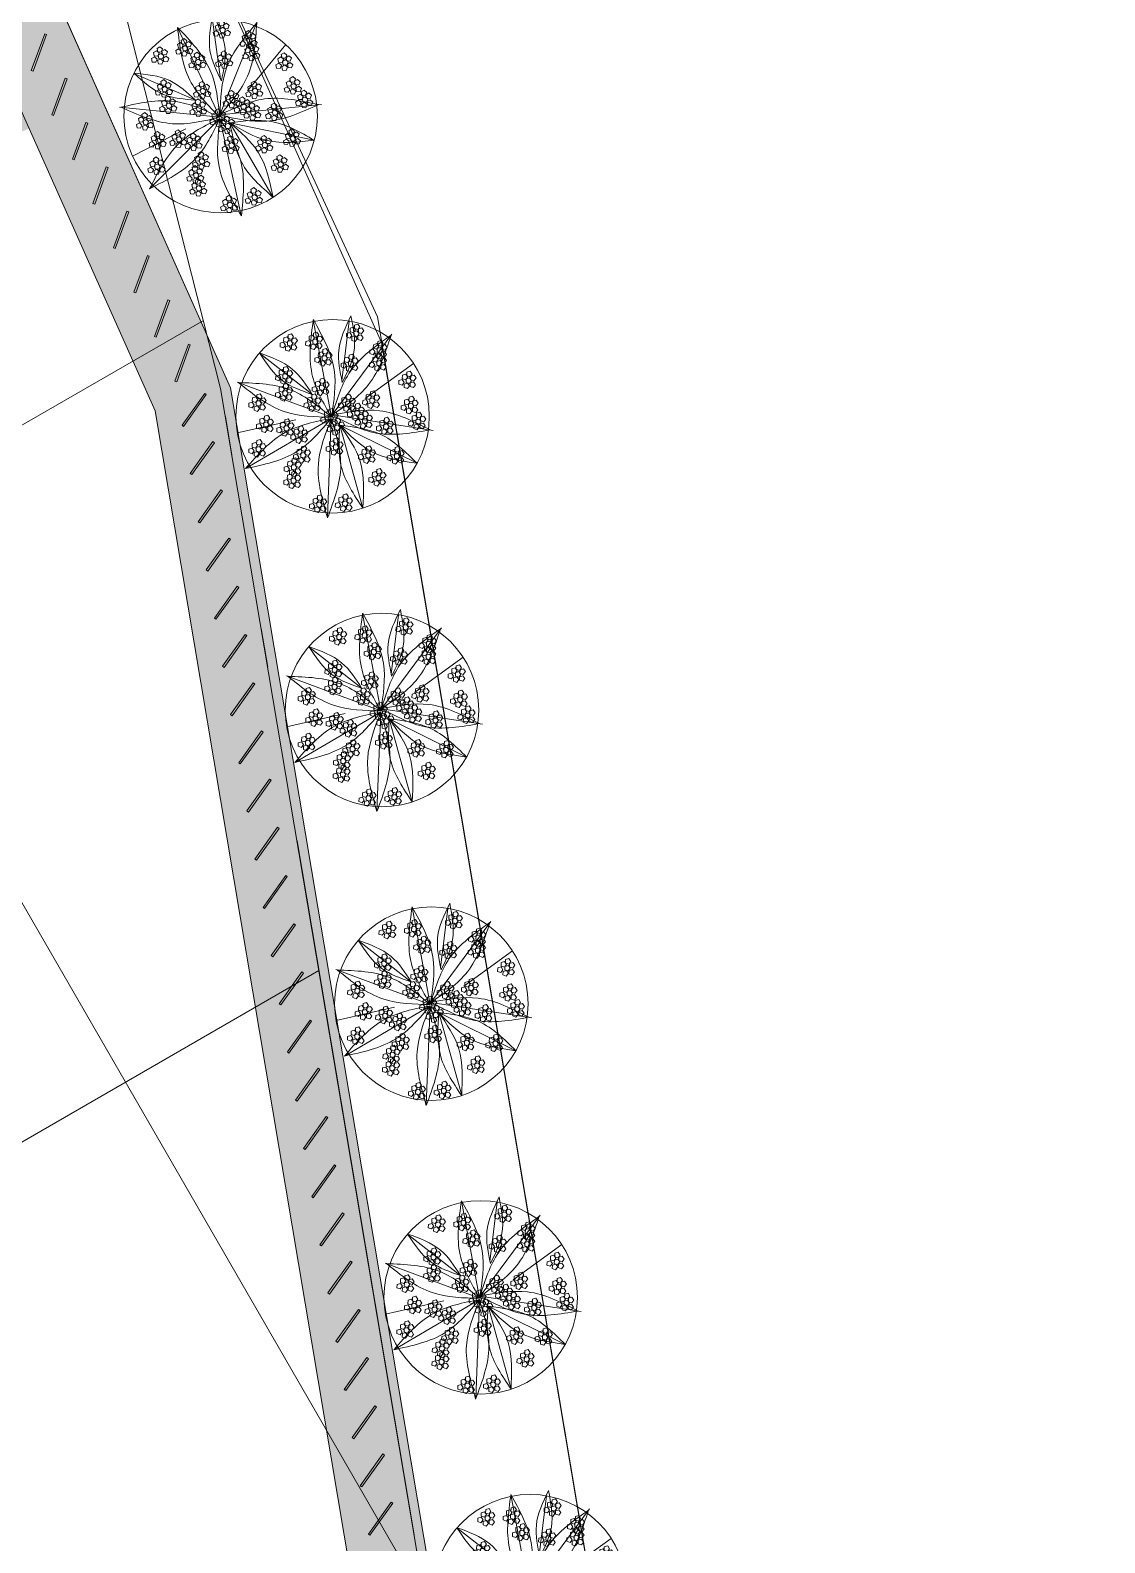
# Model space of a CAD drawing. Header units: inches. Extents: x 0 to 766, y -245 to 236.
# Drawn here: x 282.346 to 285.093, y 80.816 to 84.684 of the extents above; entities that cross this region are included whole.
import ezdxf

# ---------------------------------------------------------------- set-up
doc = ezdxf.new("R2010")
doc.units = ezdxf.units.IN
doc.header["$MEASUREMENT"] = 0
doc.linetypes.add('ACAD_ISO13W100', pattern=[36, 12, -3, 12, -3, 0, -3, 0, -3])
for name, color, linetype, lineweight in [('DLP_ETAPAS', 251, 'Continuous', 9), ('DLP_HATCH', 251, 'Continuous', 9), ('XREF_PAISAJISMO_200612$0$A-CARP', 251, 'Continuous', 9), ('XREF_PAISAJISMO_200612$0$A-MURO BAJO', 251, 'Continuous', 9), ('XREF_PAISAJISMO_200612$0$A-PISO', 251, 'Continuous', 9), ('XREF_PAISAJISMO_200612$0$HATCH MUROS', 251, 'Continuous', 9), ('XREF_VEGETACION_200612$0$0_PA_alternathera verde', 251, 'Continuous', 9), ('XREF_VEGETACION_200612$0$0_PA_TECOMARIA', 251, 'Continuous', 9), ('XREF_VEGETACION_200612$0$0_PA_VEGETACION', 251, 'Continuous', 9)]:
    doc.layers.add(name, color=color, linetype=linetype, lineweight=lineweight)

# ---------------------------------------------------------------- blocks, each defined once
blk = doc.blocks.new('XREF_VEGETACION_200612$0$TECOMARIA1')
at = {"layer": 'XREF_VEGETACION_200612$0$0_PA_TECOMARIA', "color": 87, "lineweight": 0, "true_color": 0x50873a}
for p, q in [((-0.0383, 0.2759), (0.0034, 0.0851)), ((-0.1413, 0.2525), (0.004, 0.0006)), ((0.1426, 0.2507), (0.004, 0.0006)), ((0.22, 0.1821), (0.0943, 0.0634)), ((-0.2346, 0.1388), (-0.0803, 0.0606)), ((-0.2816, 0.0442), (0.0012, -0.0018)), ((0.2914, 0.0743), (0.0092, 0.0045)), ((0.2056, -0.2155), (0.0092, 0.0045)), ((-0.1897, -0.2155), (0.0012, -0.0018)), ((-0.0936, -0.2594), (0.008, -0.0327)), ((0.1095, -0.2594), (0.008, -0.0327)), ((0.2853, -0.0311), (0.1128, -0.0199))]:
    blk.add_line(p, q, dxfattribs=at)
at = {"layer": 'XREF_VEGETACION_200612$0$0_PA_TECOMARIA', "color": 20, "lineweight": 0, "true_color": 0xf94f06}
for points in [[(0.0529, 0.261), (0.0437, 0.2649), (0.0371, 0.2574), (0.0423, 0.2488), (0.0521, 0.251)], [(0.0683, 0.2596), (0.0591, 0.2636), (0.0525, 0.256), (0.0577, 0.2474), (0.0674, 0.2496)], [(0.0352, 0.2553), (0.026, 0.2592), (0.0194, 0.2517), (0.0246, 0.2431), (0.0344, 0.2453)], [(0.0408, 0.2379), (0.0316, 0.2418), (0.025, 0.2343), (0.0301, 0.2257), (0.0399, 0.2279)], [(0.0545, 0.2455), (0.0453, 0.2495), (0.0387, 0.2419), (0.0438, 0.2333), (0.0536, 0.2355)], [(0.0561, 0.2292), (0.0468, 0.2331), (0.0403, 0.2256), (0.0454, 0.217), (0.0552, 0.2192)], [(0.0698, 0.2437), (0.0606, 0.2476), (0.054, 0.2401), (0.0591, 0.2315), (0.0689, 0.2337)], [(0.1126, 0.2181), (0.1033, 0.222), (0.0968, 0.2144), (0.1019, 0.2058), (0.1117, 0.2081)], [(0.1279, 0.2167), (0.1187, 0.2206), (0.1121, 0.2131), (0.1173, 0.2045), (0.1271, 0.2067)], [(-0.1448, 0.1795), (-0.154, 0.1834), (-0.1606, 0.1759), (-0.1554, 0.1673), (-0.1456, 0.1695)], [(-0.1271, 0.1852), (-0.1363, 0.1891), (-0.1429, 0.1816), (-0.1377, 0.173), (-0.1279, 0.1752)], [(-0.1117, 0.1838), (-0.1209, 0.1878), (-0.1275, 0.1802), (-0.1223, 0.1716), (-0.1126, 0.1738)], [(-0.0353, 0.1908), (-0.0445, 0.1948), (-0.0511, 0.1872), (-0.0459, 0.1786), (-0.0361, 0.1809)], [(-0.0297, 0.1734), (-0.039, 0.1774), (-0.0455, 0.1698), (-0.0404, 0.1612), (-0.0306, 0.1634)], [(-0.0176, 0.1965), (-0.0268, 0.2005), (-0.0334, 0.1929), (-0.0282, 0.1843), (-0.0185, 0.1865)], [(-0.016, 0.1811), (-0.0252, 0.185), (-0.0318, 0.1774), (-0.0267, 0.1688), (-0.0169, 0.1711)], [(-0.0022, 0.1952), (-0.0114, 0.1991), (-0.018, 0.1915), (-0.0129, 0.1829), (-0.0031, 0.1852)], [(-0.0007, 0.1792), (-0.01, 0.1831), (-0.0165, 0.1756), (-0.0114, 0.167), (-0.0016, 0.1692)], [(0.0949, 0.2124), (0.0857, 0.2163), (0.0791, 0.2087), (0.0842, 0.2001), (0.094, 0.2024)], [(0.1004, 0.1949), (0.0912, 0.1989), (0.0846, 0.1913), (0.0898, 0.1827), (0.0995, 0.185)], [(0.1141, 0.2026), (0.1049, 0.2065), (0.0983, 0.199), (0.1035, 0.1904), (0.1132, 0.1926)], [(0.1157, 0.1863), (0.1065, 0.1902), (0.0999, 0.1826), (0.105, 0.174), (0.1148, 0.1763)], [(0.1294, 0.2007), (0.1202, 0.2047), (0.1136, 0.1971), (0.1188, 0.1885), (0.1285, 0.1908)], [(-0.1392, 0.1621), (-0.1484, 0.166), (-0.155, 0.1584), (-0.1499, 0.1498), (-0.1401, 0.1521)], [(-0.1255, 0.1697), (-0.1347, 0.1736), (-0.1413, 0.1661), (-0.1362, 0.1575), (-0.1264, 0.1597)], [(-0.1239, 0.1534), (-0.1332, 0.1573), (-0.1397, 0.1498), (-0.1346, 0.1412), (-0.1248, 0.1434)], [(-0.1102, 0.1679), (-0.1194, 0.1718), (-0.126, 0.1642), (-0.1209, 0.1556), (-0.1111, 0.1579)], [(-0.0667, 0.1532), (-0.0759, 0.1571), (-0.0825, 0.1495), (-0.0773, 0.1409), (-0.0676, 0.1432)], [(-0.0611, 0.1358), (-0.0704, 0.1397), (-0.077, 0.1321), (-0.0718, 0.1235), (-0.062, 0.1258)], [(-0.049, 0.1589), (-0.0582, 0.1628), (-0.0648, 0.1552), (-0.0596, 0.1466), (-0.0499, 0.1489)], [(-0.0474, 0.1434), (-0.0567, 0.1473), (-0.0632, 0.1398), (-0.0581, 0.1312), (-0.0483, 0.1334)], [(-0.0459, 0.1271), (-0.0551, 0.131), (-0.0617, 0.1234), (-0.0565, 0.1148), (-0.0467, 0.1171)], [(-0.0336, 0.1575), (-0.0428, 0.1614), (-0.0494, 0.1539), (-0.0443, 0.1453), (-0.0345, 0.1475)], [(-0.0321, 0.1416), (-0.0414, 0.1455), (-0.048, 0.1379), (-0.0428, 0.1293), (-0.033, 0.1316)], [(-0.0144, 0.1647), (-0.0237, 0.1687), (-0.0303, 0.1611), (-0.0251, 0.1525), (-0.0153, 0.1547)], [(0.085, 0.1585), (0.0758, 0.1625), (0.0692, 0.1549), (0.0744, 0.1463), (0.0842, 0.1485)], [(0.0906, 0.1411), (0.0814, 0.145), (0.0748, 0.1375), (0.0799, 0.1289), (0.0897, 0.1311)], [(0.1027, 0.1642), (0.0935, 0.1681), (0.0869, 0.1606), (0.0921, 0.152), (0.1019, 0.1542)], [(0.1043, 0.1487), (0.0951, 0.1527), (0.0885, 0.1451), (0.0936, 0.1365), (0.1034, 0.1388)], [(0.1059, 0.1324), (0.0966, 0.1363), (0.0901, 0.1288), (0.0952, 0.1202), (0.105, 0.1224)], [(0.1181, 0.1629), (0.1089, 0.1668), (0.1023, 0.1592), (0.1075, 0.1506), (0.1172, 0.1529)], [(0.1196, 0.1469), (0.1104, 0.1508), (0.1038, 0.1433), (0.1089, 0.1347), (0.1187, 0.1369)], [(0.2008, 0.155), (0.1916, 0.1589), (0.185, 0.1513), (0.1901, 0.1427), (0.1999, 0.145)], [(0.2063, 0.1376), (0.1971, 0.1415), (0.1905, 0.1339), (0.1957, 0.1253), (0.2054, 0.1276)], [(0.2185, 0.1607), (0.2093, 0.1646), (0.2027, 0.157), (0.2078, 0.1484), (0.2176, 0.1507)], [(0.22, 0.1452), (0.2108, 0.1491), (0.2042, 0.1416), (0.2094, 0.133), (0.2192, 0.1352)], [(0.2216, 0.1289), (0.2124, 0.1328), (0.2058, 0.1252), (0.211, 0.1166), (0.2207, 0.1189)], [(0.2339, 0.1593), (0.2246, 0.1632), (0.218, 0.1557), (0.2232, 0.1471), (0.233, 0.1493)], [(0.2353, 0.1433), (0.2261, 0.1473), (0.2195, 0.1397), (0.2247, 0.1311), (0.2344, 0.1334)], [(-0.2114, 0.0835), (-0.2207, 0.0875), (-0.2273, 0.0799), (-0.2221, 0.0713), (-0.2123, 0.0735)], [(-0.1672, 0.1182), (-0.1764, 0.1221), (-0.183, 0.1146), (-0.1779, 0.106), (-0.1681, 0.1082)], [(-0.1617, 0.1008), (-0.1709, 0.1047), (-0.1775, 0.0971), (-0.1723, 0.0885), (-0.1626, 0.0908)], [(-0.1495, 0.1239), (-0.1587, 0.1278), (-0.1653, 0.1203), (-0.1602, 0.1117), (-0.1504, 0.1139)], [(-0.148, 0.1084), (-0.1572, 0.1123), (-0.1638, 0.1048), (-0.1586, 0.0962), (-0.1488, 0.0984)], [(-0.1464, 0.0921), (-0.1556, 0.096), (-0.1622, 0.0885), (-0.157, 0.0799), (-0.1473, 0.0821)], [(-0.1341, 0.1225), (-0.1434, 0.1265), (-0.15, 0.1189), (-0.1448, 0.1103), (-0.135, 0.1125)], [(-0.1327, 0.1066), (-0.1419, 0.1105), (-0.1485, 0.1029), (-0.1433, 0.0943), (-0.1335, 0.0966)], [(-0.005, 0.0835), (-0.0142, 0.0875), (-0.0208, 0.0799), (-0.0157, 0.0713), (-0.0059, 0.0735)], [(0.0249, 0.0984), (0.0157, 0.1023), (0.0091, 0.0947), (0.0142, 0.0861), (0.024, 0.0884)], [(0.0426, 0.104), (0.0333, 0.108), (0.0268, 0.1004), (0.0319, 0.0918), (0.0417, 0.0941)], [(0.0441, 0.0886), (0.0349, 0.0925), (0.0283, 0.0849), (0.0335, 0.0763), (0.0432, 0.0786)], [(0.0579, 0.1027), (0.0487, 0.1066), (0.0421, 0.0991), (0.0473, 0.0905), (0.0571, 0.0927)], [(0.0594, 0.0867), (0.0502, 0.0907), (0.0436, 0.0831), (0.0488, 0.0745), (0.0585, 0.0767)], [(0.1335, 0.0984), (0.1242, 0.1023), (0.1177, 0.0947), (0.1228, 0.0861), (0.1326, 0.0884)], [(0.1512, 0.104), (0.1419, 0.108), (0.1354, 0.1004), (0.1405, 0.0918), (0.1503, 0.0941)], [(0.1527, 0.0886), (0.1435, 0.0925), (0.1369, 0.0849), (0.1421, 0.0763), (0.1518, 0.0786)], [(0.1665, 0.1027), (0.1573, 0.1066), (0.1507, 0.0991), (0.1559, 0.0905), (0.1657, 0.0927)], [(0.168, 0.0867), (0.1588, 0.0907), (0.1522, 0.0831), (0.1574, 0.0745), (0.1671, 0.0767)], [(-0.2291, 0.0778), (-0.2384, 0.0818), (-0.2449, 0.0742), (-0.2398, 0.0656), (-0.23, 0.0679)], [(-0.2236, 0.0604), (-0.2328, 0.0643), (-0.2394, 0.0568), (-0.2343, 0.0482), (-0.2245, 0.0504)], [(-0.2099, 0.0681), (-0.2191, 0.072), (-0.2257, 0.0644), (-0.2205, 0.0558), (-0.2108, 0.0581)], [(-0.2083, 0.0517), (-0.2175, 0.0557), (-0.2241, 0.0481), (-0.219, 0.0395), (-0.2092, 0.0417)], [(-0.1961, 0.0822), (-0.2053, 0.0861), (-0.2119, 0.0785), (-0.2067, 0.0699), (-0.197, 0.0722)], [(-0.1946, 0.0662), (-0.2038, 0.0701), (-0.2104, 0.0626), (-0.2053, 0.054), (-0.1955, 0.0562)], [(-0.1286, 0.0725), (-0.1378, 0.0764), (-0.1444, 0.0689), (-0.1392, 0.0603), (-0.1295, 0.0625)], [(-0.123, 0.0551), (-0.1323, 0.059), (-0.1389, 0.0514), (-0.1337, 0.0428), (-0.1239, 0.0451)], [(-0.1109, 0.0782), (-0.1201, 0.0821), (-0.1267, 0.0746), (-0.1215, 0.066), (-0.1118, 0.0682)], [(-0.1093, 0.0627), (-0.1186, 0.0667), (-0.1251, 0.0591), (-0.12, 0.0505), (-0.1102, 0.0527)], [(-0.1077, 0.0464), (-0.117, 0.0503), (-0.1236, 0.0428), (-0.1184, 0.0342), (-0.1086, 0.0364)], [(-0.0955, 0.0768), (-0.1047, 0.0808), (-0.1113, 0.0732), (-0.1062, 0.0646), (-0.0964, 0.0668)], [(-0.094, 0.0609), (-0.1033, 0.0648), (-0.1098, 0.0572), (-0.1047, 0.0486), (-0.0949, 0.0509)], [(-0.0227, 0.0778), (-0.0319, 0.0818), (-0.0385, 0.0742), (-0.0334, 0.0656), (-0.0236, 0.0679)], [(-0.0172, 0.0604), (-0.0264, 0.0643), (-0.033, 0.0568), (-0.0278, 0.0482), (-0.0181, 0.0504)], [(-0.0035, 0.0681), (-0.0127, 0.072), (-0.0193, 0.0644), (-0.0141, 0.0558), (-0.0043, 0.0581)], [(-0.0019, 0.0517), (-0.0111, 0.0557), (-0.0177, 0.0481), (-0.0125, 0.0395), (-0.0028, 0.0417)], [(0.0104, 0.0822), (0.0011, 0.0861), (-0.0054, 0.0785), (-0.0003, 0.0699), (0.0095, 0.0722)], [(0.0118, 0.0662), (0.0026, 0.0701), (-0.004, 0.0626), (0.0012, 0.054), (0.011, 0.0562)], [(0.0304, 0.0809), (0.0212, 0.0849), (0.0146, 0.0773), (0.0198, 0.0687), (0.0295, 0.071)], [(0.0457, 0.0722), (0.0365, 0.0762), (0.0299, 0.0686), (0.0351, 0.06), (0.0448, 0.0623)], [(0.139, 0.0809), (0.1298, 0.0849), (0.1232, 0.0773), (0.1284, 0.0687), (0.1381, 0.071)], [(0.1543, 0.0722), (0.1451, 0.0762), (0.1385, 0.0686), (0.1436, 0.06), (0.1534, 0.0623)], [(0.1972, 0.0473), (0.188, 0.0513), (0.1814, 0.0437), (0.1865, 0.0351), (0.1963, 0.0374)], [(0.2149, 0.053), (0.2057, 0.057), (0.1991, 0.0494), (0.2042, 0.0408), (0.214, 0.043)], [(0.2221, 0.0752), (0.2128, 0.0791), (0.2062, 0.0715), (0.2114, 0.0629), (0.2212, 0.0652)], [(0.2276, 0.0578), (0.2184, 0.0617), (0.2118, 0.0541), (0.2169, 0.0455), (0.2267, 0.0478)], [(0.2303, 0.0517), (0.221, 0.0556), (0.2145, 0.048), (0.2196, 0.0394), (0.2294, 0.0417)], [(0.2398, 0.0809), (0.2305, 0.0848), (0.2239, 0.0772), (0.2291, 0.0686), (0.2389, 0.0709)], [(0.2413, 0.0654), (0.2321, 0.0693), (0.2255, 0.0618), (0.2306, 0.0532), (0.2404, 0.0554)], [(0.2429, 0.0491), (0.2337, 0.053), (0.2271, 0.0454), (0.2322, 0.0368), (0.242, 0.0391)], [(0.2551, 0.0795), (0.2459, 0.0834), (0.2393, 0.0759), (0.2445, 0.0673), (0.2542, 0.0695)], [(0.2566, 0.0636), (0.2474, 0.0675), (0.2408, 0.0599), (0.2459, 0.0513), (0.2557, 0.0536)], [(-0.1107, 0.0312), (-0.1199, 0.0351), (-0.1265, 0.0276), (-0.1213, 0.019), (-0.1115, 0.0212)], [(-0.1051, 0.0138), (-0.1144, 0.0177), (-0.1209, 0.0102), (-0.1158, 0.0016), (-0.106, 0.0038)], [(-0.093, 0.0369), (-0.1022, 0.0408), (-0.1088, 0.0333), (-0.1036, 0.0247), (-0.0938, 0.0269)], [(-0.0914, 0.0214), (-0.1006, 0.0254), (-0.1072, 0.0178), (-0.1021, 0.0092), (-0.0923, 0.0114)], [(-0.0898, 0.0051), (-0.0991, 0.009), (-0.1056, 0.0015), (-0.1005, -0.0071), (-0.0907, -0.0049)], [(-0.0776, 0.0355), (-0.0868, 0.0395), (-0.0934, 0.0319), (-0.0883, 0.0233), (-0.0785, 0.0255)], [(-0.0761, 0.0196), (-0.0853, 0.0235), (-0.0919, 0.0159), (-0.0868, 0.0073), (-0.077, 0.0096)], [(-0.0119, 0.0142), (-0.0212, 0.0181), (-0.0277, 0.0105), (-0.0226, 0.0019), (-0.0128, 0.0042)], [(-0.0064, -0.0033), (-0.0156, 0.0007), (-0.0222, -0.0069), (-0.0171, -0.0155), (-0.0073, -0.0132)], [(0.0058, 0.0199), (-0.0035, 0.0238), (-0.01, 0.0162), (-0.0049, 0.0076), (0.0049, 0.0099)], [(0.0073, 0.0044), (-0.0019, 0.0083), (-0.0085, 0.0008), (-0.0033, -0.0078), (0.0064, -0.0056)], [(0.0211, 0.0185), (0.0119, 0.0224), (0.0053, 0.0149), (0.0105, 0.0063), (0.0203, 0.0085)], [(0.0226, 0.0025), (0.0134, 0.0065), (0.0068, -0.0011), (0.012, -0.0097), (0.0217, -0.0074)], [(0.0536, 0.0142), (0.0444, 0.0181), (0.0378, 0.0105), (0.0429, 0.0019), (0.0527, 0.0042)], [(0.0591, -0.0033), (0.0499, 0.0007), (0.0433, -0.0069), (0.0485, -0.0155), (0.0582, -0.0132)], [(0.0713, 0.0199), (0.0621, 0.0238), (0.0555, 0.0162), (0.0606, 0.0076), (0.0704, 0.0099)], [(0.0728, 0.0044), (0.0636, 0.0083), (0.057, 0.0008), (0.0622, -0.0078), (0.072, -0.0056)], [(0.0867, 0.0185), (0.0774, 0.0224), (0.0708, 0.0149), (0.076, 0.0063), (0.0858, 0.0085)], [(0.0881, 0.0025), (0.0789, 0.0065), (0.0723, -0.0011), (0.0775, -0.0097), (0.0872, -0.0074)], [(0.2027, 0.0299), (0.1935, 0.0339), (0.1869, 0.0263), (0.1921, 0.0177), (0.2018, 0.0199)], [(0.2164, 0.0376), (0.2072, 0.0415), (0.2006, 0.0339), (0.2058, 0.0253), (0.2156, 0.0276)], [(0.218, 0.0212), (0.2088, 0.0252), (0.2022, 0.0176), (0.2074, 0.009), (0.2171, 0.0112)], [(0.2317, 0.0357), (0.2225, 0.0397), (0.2159, 0.0321), (0.2211, 0.0235), (0.2309, 0.0257)], [(-0.1839, -0.0277), (-0.1931, -0.0238), (-0.1997, -0.0313), (-0.1946, -0.0399), (-0.1848, -0.0377)], [(-0.1784, -0.0451), (-0.1876, -0.0412), (-0.1942, -0.0488), (-0.189, -0.0574), (-0.1792, -0.0551)], [(-0.1662, -0.022), (-0.1754, -0.0181), (-0.182, -0.0256), (-0.1769, -0.0343), (-0.1671, -0.032)], [(-0.1647, -0.0375), (-0.1739, -0.0336), (-0.1805, -0.0411), (-0.1753, -0.0497), (-0.1655, -0.0475)], [(-0.1508, -0.0234), (-0.1601, -0.0194), (-0.1666, -0.027), (-0.1615, -0.0356), (-0.1517, -0.0334)], [(-0.1494, -0.0393), (-0.1586, -0.0354), (-0.1652, -0.043), (-0.16, -0.0516), (-0.1502, -0.0493)], [(-0.1412, -0.0181), (-0.1504, -0.0142), (-0.157, -0.0218), (-0.1518, -0.0304), (-0.1421, -0.0281)], [(-0.1356, -0.0355), (-0.1449, -0.0316), (-0.1515, -0.0392), (-0.1463, -0.0478), (-0.1365, -0.0455)], [(-0.1235, -0.0124), (-0.1327, -0.0085), (-0.1393, -0.0161), (-0.1341, -0.0247), (-0.1244, -0.0224)], [(-0.1219, -0.0279), (-0.1312, -0.024), (-0.1377, -0.0315), (-0.1326, -0.0401), (-0.1228, -0.0379)], [(-0.1203, -0.0442), (-0.1296, -0.0403), (-0.1362, -0.0479), (-0.131, -0.0565), (-0.1212, -0.0542)], [(-0.1081, -0.0138), (-0.1173, -0.0099), (-0.1239, -0.0174), (-0.1188, -0.026), (-0.109, -0.0238)], [(-0.1066, -0.0297), (-0.1159, -0.0258), (-0.1224, -0.0334), (-0.1173, -0.042), (-0.1075, -0.0397)], [(-0.0146, -0.019), (-0.0238, -0.0151), (-0.0304, -0.0227), (-0.0253, -0.0313), (-0.0155, -0.029)], [(-0.0091, -0.0364), (-0.0183, -0.0325), (-0.0249, -0.0401), (-0.0197, -0.0487), (-0.01, -0.0464)], [(0.0031, -0.0133), (-0.0062, -0.0094), (-0.0127, -0.017), (-0.0076, -0.0256), (0.0022, -0.0233)], [(0.0046, -0.0288), (-0.0046, -0.0249), (-0.0112, -0.0324), (-0.006, -0.041), (0.0037, -0.0388)], [(0.0089, -0.0119), (-0.0003, -0.008), (-0.0069, -0.0156), (-0.0018, -0.0242), (0.008, -0.0219)], [(0.0184, -0.0147), (0.0092, -0.0108), (0.0026, -0.0183), (0.0078, -0.0269), (0.0176, -0.0247)], [(0.0199, -0.0306), (0.0107, -0.0267), (0.0041, -0.0343), (0.0093, -0.0429), (0.019, -0.0406)], [(0.0572, -0.0226), (0.048, -0.0187), (0.0414, -0.0262), (0.0465, -0.0348), (0.0563, -0.0326)], [(0.0627, -0.04), (0.0535, -0.0361), (0.0469, -0.0437), (0.0521, -0.0523), (0.0618, -0.05)], [(0.0744, -0.0119), (0.0652, -0.008), (0.0586, -0.0156), (0.0638, -0.0242), (0.0735, -0.0219)], [(0.0749, -0.0169), (0.0656, -0.013), (0.0591, -0.0206), (0.0642, -0.0292), (0.074, -0.0269)], [(0.0764, -0.0324), (0.0672, -0.0285), (0.0606, -0.036), (0.0658, -0.0446), (0.0755, -0.0424)], [(0.0902, -0.0183), (0.081, -0.0144), (0.0744, -0.0219), (0.0796, -0.0305), (0.0894, -0.0283)], [(0.0917, -0.0342), (0.0825, -0.0303), (0.0759, -0.0379), (0.0811, -0.0465), (0.0908, -0.0442)], [(0.1133, -0.0234), (0.1041, -0.0194), (0.0975, -0.027), (0.1027, -0.0356), (0.1124, -0.0333)], [(0.1189, -0.0408), (0.1096, -0.0368), (0.103, -0.0444), (0.1082, -0.053), (0.118, -0.0508)], [(0.131, -0.0177), (0.1218, -0.0137), (0.1152, -0.0213), (0.1204, -0.0299), (0.1301, -0.0277)], [(0.1326, -0.0331), (0.1233, -0.0292), (0.1168, -0.0368), (0.1219, -0.0454), (0.1317, -0.0431)], [(0.1464, -0.019), (0.1372, -0.0151), (0.1306, -0.0227), (0.1357, -0.0313), (0.1455, -0.029)], [(0.1479, -0.035), (0.1386, -0.0311), (0.132, -0.0386), (0.1372, -0.0472), (0.147, -0.045)], [(0.2304, -0.0459), (0.2212, -0.042), (0.2146, -0.0496), (0.2198, -0.0582), (0.2295, -0.0559)], [(0.2481, -0.0402), (0.2389, -0.0363), (0.2323, -0.0439), (0.2374, -0.0525), (0.2472, -0.0502)], [(0.2635, -0.0416), (0.2542, -0.0377), (0.2477, -0.0452), (0.2528, -0.0538), (0.2626, -0.0516)], [(-0.2094, -0.0567), (-0.2186, -0.0528), (-0.2252, -0.0603), (-0.22, -0.0689), (-0.2103, -0.0667)], [(-0.2039, -0.0741), (-0.2131, -0.0702), (-0.2197, -0.0777), (-0.2145, -0.0863), (-0.2047, -0.0841)], [(-0.1917, -0.051), (-0.2009, -0.0471), (-0.2075, -0.0546), (-0.2024, -0.0632), (-0.1926, -0.061)], [(-0.1901, -0.0665), (-0.1994, -0.0625), (-0.206, -0.0701), (-0.2008, -0.0787), (-0.191, -0.0765)], [(-0.1886, -0.0828), (-0.1978, -0.0789), (-0.2044, -0.0864), (-0.1992, -0.095), (-0.1894, -0.0928)], [(-0.1763, -0.0524), (-0.1856, -0.0484), (-0.1921, -0.056), (-0.187, -0.0646), (-0.1772, -0.0623)], [(-0.1749, -0.0683), (-0.1841, -0.0644), (-0.1907, -0.0719), (-0.1855, -0.0805), (-0.1757, -0.0783)], [(-0.1631, -0.0538), (-0.1723, -0.0499), (-0.1789, -0.0574), (-0.1737, -0.066), (-0.164, -0.0638)], [(-0.0541, -0.0603), (-0.0633, -0.0563), (-0.0699, -0.0639), (-0.0648, -0.0725), (-0.055, -0.0703)], [(-0.0486, -0.0777), (-0.0578, -0.0738), (-0.0644, -0.0813), (-0.0592, -0.0899), (-0.0495, -0.0877)], [(-0.0364, -0.0546), (-0.0456, -0.0507), (-0.0522, -0.0582), (-0.0471, -0.0668), (-0.0373, -0.0646)], [(-0.0349, -0.0701), (-0.0441, -0.0661), (-0.0507, -0.0737), (-0.0455, -0.0823), (-0.0358, -0.08)], [(-0.0333, -0.0864), (-0.0425, -0.0825), (-0.0491, -0.09), (-0.0439, -0.0986), (-0.0342, -0.0964)], [(-0.021, -0.0559), (-0.0303, -0.052), (-0.0369, -0.0596), (-0.0317, -0.0682), (-0.0219, -0.0659)], [(-0.0196, -0.0719), (-0.0288, -0.068), (-0.0354, -0.0755), (-0.0302, -0.0841), (-0.0205, -0.0819)], [(0.0599, -0.0549), (0.0506, -0.051), (0.0441, -0.0585), (0.0492, -0.0671), (0.059, -0.0649)], [(0.0654, -0.0723), (0.0562, -0.0684), (0.0496, -0.0759), (0.0548, -0.0845), (0.0645, -0.0823)], [(0.0776, -0.0492), (0.0683, -0.0453), (0.0618, -0.0528), (0.0669, -0.0614), (0.0767, -0.0592)], [(0.078, -0.0487), (0.0688, -0.0448), (0.0622, -0.0524), (0.0674, -0.061), (0.0771, -0.0587)], [(0.0791, -0.0647), (0.0699, -0.0607), (0.0633, -0.0683), (0.0685, -0.0769), (0.0782, -0.0747)], [(0.0807, -0.081), (0.0715, -0.0771), (0.0649, -0.0846), (0.07, -0.0932), (0.0798, -0.091)], [(0.0929, -0.0506), (0.0837, -0.0466), (0.0771, -0.0542), (0.0823, -0.0628), (0.0921, -0.0606)], [(0.0944, -0.0665), (0.0852, -0.0626), (0.0786, -0.0701), (0.0838, -0.0787), (0.0935, -0.0765)], [(0.1341, -0.0495), (0.1249, -0.0455), (0.1183, -0.0531), (0.1235, -0.0617), (0.1333, -0.0595)], [(0.2359, -0.0633), (0.2267, -0.0594), (0.2201, -0.067), (0.2253, -0.0756), (0.2351, -0.0733)], [(0.2497, -0.0557), (0.2404, -0.0518), (0.2338, -0.0593), (0.239, -0.0679), (0.2488, -0.0657)], [(0.2512, -0.072), (0.242, -0.0681), (0.2354, -0.0757), (0.2406, -0.0843), (0.2504, -0.082)], [(0.2649, -0.0575), (0.2557, -0.0536), (0.2491, -0.0612), (0.2543, -0.0698), (0.2641, -0.0675)], [(0.0208, -0.1321), (0.0116, -0.1282), (0.005, -0.1358), (0.0102, -0.1444), (0.0199, -0.1421)], [(0.0362, -0.1335), (0.027, -0.1296), (0.0204, -0.1371), (0.0255, -0.1457), (0.0353, -0.1435)], [(0.0958, -0.1069), (0.0866, -0.103), (0.08, -0.1105), (0.0851, -0.1191), (0.0949, -0.1169)], [(0.1013, -0.1243), (0.0921, -0.1204), (0.0855, -0.128), (0.0907, -0.1366), (0.1004, -0.1343)], [(0.1135, -0.1012), (0.1042, -0.0973), (0.0977, -0.1049), (0.1028, -0.1135), (0.1126, -0.1112)], [(0.115, -0.1167), (0.1058, -0.1128), (0.0992, -0.1203), (0.1044, -0.1289), (0.1141, -0.1267)], [(0.1166, -0.133), (0.1074, -0.1291), (0.1008, -0.1367), (0.1059, -0.1453), (0.1157, -0.143)], [(0.1288, -0.1026), (0.1196, -0.0987), (0.113, -0.1062), (0.1182, -0.1148), (0.128, -0.1126)], [(0.1303, -0.1185), (0.1211, -0.1146), (0.1145, -0.1222), (0.1197, -0.1308), (0.1294, -0.1285)], [(0.1891, -0.106), (0.1799, -0.1021), (0.1733, -0.1096), (0.1785, -0.1182), (0.1882, -0.116)], [(0.1947, -0.1234), (0.1854, -0.1195), (0.1788, -0.1271), (0.184, -0.1357), (0.1938, -0.1334)], [(0.2068, -0.1003), (0.1976, -0.0964), (0.191, -0.104), (0.1962, -0.1126), (0.2059, -0.1103)], [(0.2084, -0.1158), (0.1991, -0.1119), (0.1926, -0.1194), (0.1977, -0.128), (0.2075, -0.1258)], [(0.2099, -0.1321), (0.2007, -0.1282), (0.1941, -0.1358), (0.1993, -0.1444), (0.2091, -0.1421)], [(0.2222, -0.1017), (0.213, -0.0978), (0.2064, -0.1053), (0.2115, -0.1139), (0.2213, -0.1117)], [(0.2237, -0.1176), (0.2144, -0.1137), (0.2078, -0.1213), (0.213, -0.1299), (0.2228, -0.1276)], [(-0.1959, -0.1571), (-0.2052, -0.1532), (-0.2117, -0.1608), (-0.2066, -0.1694), (-0.1968, -0.1671)], [(-0.1904, -0.1746), (-0.1996, -0.1706), (-0.2062, -0.1782), (-0.201, -0.1868), (-0.1913, -0.1845)], [(-0.1782, -0.1514), (-0.1875, -0.1475), (-0.194, -0.1551), (-0.1889, -0.1637), (-0.1791, -0.1614)], [(-0.1767, -0.1669), (-0.1859, -0.163), (-0.1925, -0.1705), (-0.1873, -0.1791), (-0.1776, -0.1769)], [(-0.1629, -0.1528), (-0.1721, -0.1489), (-0.1787, -0.1564), (-0.1735, -0.165), (-0.1637, -0.1628)], [(-0.1614, -0.1688), (-0.1706, -0.1648), (-0.1772, -0.1724), (-0.172, -0.181), (-0.1623, -0.1787)], [(0.0031, -0.1378), (-0.0061, -0.1339), (-0.0127, -0.1415), (-0.0075, -0.1501), (0.0022, -0.1478)], [(0.0087, -0.1552), (-0.0006, -0.1513), (-0.0071, -0.1589), (-0.002, -0.1675), (0.0078, -0.1652)], [(0.0224, -0.1476), (0.0132, -0.1437), (0.0066, -0.1512), (0.0117, -0.1598), (0.0215, -0.1576)], [(0.024, -0.1639), (0.0147, -0.16), (0.0081, -0.1676), (0.0133, -0.1762), (0.0231, -0.1739)], [(0.0377, -0.1494), (0.0284, -0.1455), (0.0219, -0.1531), (0.027, -0.1617), (0.0368, -0.1594)], [(0.1765, -0.1552), (0.1673, -0.1513), (0.1607, -0.1588), (0.1659, -0.1674), (0.1756, -0.1652)], [(0.1821, -0.1726), (0.1728, -0.1687), (0.1663, -0.1763), (0.1714, -0.1849), (0.1812, -0.1826)], [(0.1942, -0.1495), (0.185, -0.1456), (0.1784, -0.1531), (0.1836, -0.1617), (0.1933, -0.1595)], [(0.1958, -0.165), (0.1866, -0.161), (0.18, -0.1686), (0.1851, -0.1772), (0.1949, -0.175)], [(0.2096, -0.1509), (0.2004, -0.1469), (0.1938, -0.1545), (0.1989, -0.1631), (0.2087, -0.1609)], [(0.2111, -0.1668), (0.2018, -0.1629), (0.1953, -0.1705), (0.2004, -0.1791), (0.2102, -0.1768)], [(-0.1751, -0.1832), (-0.1843, -0.1793), (-0.1909, -0.1869), (-0.1858, -0.1955), (-0.176, -0.1932)], [(-0.1367, -0.2021), (-0.1459, -0.1981), (-0.1525, -0.2057), (-0.1473, -0.2143), (-0.1375, -0.212)], [(-0.1311, -0.2195), (-0.1404, -0.2156), (-0.1469, -0.2231), (-0.1418, -0.2317), (-0.132, -0.2295)], [(-0.119, -0.1964), (-0.1282, -0.1924), (-0.1348, -0.2), (-0.1296, -0.2086), (-0.1199, -0.2064)], [(-0.1174, -0.2118), (-0.1266, -0.2079), (-0.1332, -0.2155), (-0.1281, -0.2241), (-0.1183, -0.2218)], [(-0.1036, -0.1977), (-0.1128, -0.1938), (-0.1194, -0.2014), (-0.1143, -0.21), (-0.1045, -0.2077)], [(-0.1021, -0.2137), (-0.1113, -0.2098), (-0.1179, -0.2173), (-0.1128, -0.2259), (-0.103, -0.2237)], [(-0.0155, -0.2074), (-0.0247, -0.2034), (-0.0313, -0.211), (-0.0262, -0.2196), (-0.0164, -0.2173)], [(0.0022, -0.2017), (-0.0071, -0.1977), (-0.0136, -0.2053), (-0.0085, -0.2139), (0.0013, -0.2117)], [(0.0037, -0.2171), (-0.0055, -0.2132), (-0.0121, -0.2208), (-0.0069, -0.2294), (0.0028, -0.2271)], [(0.0175, -0.203), (0.0083, -0.1991), (0.0017, -0.2067), (0.0069, -0.2153), (0.0167, -0.213)], [(0.019, -0.219), (0.0098, -0.2151), (0.0032, -0.2226), (0.0084, -0.2312), (0.0181, -0.229)], [(0.0653, -0.1921), (0.056, -0.1882), (0.0494, -0.1957), (0.0546, -0.2043), (0.0644, -0.2021)], [(0.0708, -0.2095), (0.0616, -0.2056), (0.055, -0.2132), (0.0601, -0.2218), (0.0699, -0.2195)], [(0.083, -0.1864), (0.0737, -0.1825), (0.0671, -0.1901), (0.0723, -0.1987), (0.0821, -0.1964)], [(0.0845, -0.2019), (0.0753, -0.198), (0.0687, -0.2055), (0.0738, -0.2141), (0.0836, -0.2119)], [(0.0861, -0.2182), (0.0769, -0.2143), (0.0703, -0.2219), (0.0754, -0.2305), (0.0852, -0.2282)], [(0.0983, -0.1878), (0.0891, -0.1839), (0.0825, -0.1914), (0.0877, -0.2), (0.0974, -0.1978)], [(0.0998, -0.2037), (0.0906, -0.1998), (0.084, -0.2074), (0.0891, -0.216), (0.0989, -0.2137)], [(0.1974, -0.1813), (0.1881, -0.1774), (0.1815, -0.1849), (0.1867, -0.1935), (0.1965, -0.1913)], [(-0.1158, -0.2282), (-0.1251, -0.2242), (-0.1316, -0.2318), (-0.1265, -0.2404), (-0.1167, -0.2382)], [(-0.01, -0.2248), (-0.0192, -0.2208), (-0.0258, -0.2284), (-0.0206, -0.237), (-0.0109, -0.2348)], [(0.0053, -0.2335), (-0.0039, -0.2295), (-0.0105, -0.2371), (-0.0053, -0.2457), (0.0044, -0.2435)]]:
    blk.add_lwpolyline(points, close=True, dxfattribs=at)
at = {"layer": 'XREF_VEGETACION_200612$0$0_PA_TECOMARIA', "lineweight": 15}
blk.add_circle((0.008, 0.0006), 0.2791, dxfattribs=at)
at = {"layer": 'XREF_VEGETACION_200612$0$0_PA_TECOMARIA', "color": 87, "lineweight": 0, "true_color": 0x50873a}
for points in [[(-0.038, 0.2761), (-0.0195, 0.2448), (0.0153, 0.186), (0.007, 0.1184), (0.0031, 0.0868), (-0.0135, 0.114), (-0.0491, 0.172), (-0.0419, 0.2399), (-0.038, 0.2761)], [(-0.1392, 0.2488), (-0.099, 0.213), (-0.0235, 0.1458), (-0.0048, 0.0469), (0.004, 0.0006), (-0.0317, 0.0313), (-0.108, 0.0971), (-0.1283, 0.1961), (-0.1392, 0.2488)], [(0.1431, 0.2511), (0.1331, 0.1983), (0.1143, 0.0989), (0.0391, 0.032), (0.0039, 0.0007), (0.0119, 0.0471), (0.029, 0.1463), (0.1035, 0.2147), (0.1431, 0.2511)], [(0.2337, 0.1902), (0.2006, 0.175), (0.1385, 0.1466), (0.1068, 0.0864), (0.0919, 0.0582), (0.1211, 0.071), (0.1834, 0.0983), (0.2162, 0.1583), (0.2337, 0.1902)], [(-0.2816, 0.0442), (-0.2285, 0.0527), (-0.1287, 0.0687), (-0.0403, 0.0207), (0.0012, -0.0018), (-0.0453, -0.01), (-0.1444, -0.0275), (-0.234, 0.0193), (-0.2816, 0.0442)], [(0.2872, 0.0733), (0.2417, 0.0446), (0.1562, -0.0094), (0.056, 0), (0.0091, 0.0044), (0.0485, 0.0302), (0.1328, 0.0853), (0.2336, 0.0775), (0.2872, 0.0733)], [(0.1999, -0.2091), (0.1786, -0.1597), (0.1385, -0.0669), (0.0504, -0.0181), (0.0092, 0.0048), (0.0272, -0.0388), (0.0657, -0.1318), (0.1533, -0.1823), (0.1999, -0.2091)], [(-0.1903, -0.2161), (-0.1436, -0.1893), (-0.0559, -0.139), (-0.0174, -0.046), (0.0007, -0.0025), (-0.0405, -0.0253), (-0.1286, -0.074), (-0.1689, -0.1668), (-0.1903, -0.2161)], [(-0.0936, -0.2594), (-0.0621, -0.225), (-0.0029, -0.1604), (0.0045, -0.0734), (0.008, -0.0327), (-0.0201, -0.0624), (-0.0801, -0.1258), (-0.0889, -0.213), (-0.0936, -0.2594)], [(0.1095, -0.2594), (0.1048, -0.213), (0.096, -0.1258), (0.036, -0.0624), (0.008, -0.0327), (0.0114, -0.0734), (0.0189, -0.1604), (0.0781, -0.225), (0.1095, -0.2594)]]:
    blk.add_open_spline(points, degree=3, knots=[0, 0, 0, 0, 0.1562175, 0.2937817, 0.2937817, 0.2937817, 0.431346, 0.5875635, 0.5875635, 0.5875635, 0.5875635], dxfattribs=at)
blk = doc.blocks.new('*U201')
at = {"layer": 'XREF_VEGETACION_200612$0$0_PA_TECOMARIA', "xscale": 0.8860879286641614, "yscale": 0.8860879286641614, "zscale": 0.8860879286641614, "rotation": 300.0587768021542}
blk.add_blockref('XREF_VEGETACION_200612$0$TECOMARIA1', (0.2485, -0.2388), dxfattribs=at)
blk = doc.blocks.new('*U200')
at = {"layer": 'XREF_VEGETACION_200612$0$0_PA_VEGETACION', "color": 0, "linetype": 'ByBlock', "lineweight": -2, "transparency": 16777216}
for p, rotation in [((106.151, 45.1236), 114.1583967784256), ((106.3578, 44.3969), 99.54132250091719), ((106.484, 43.6458), 99.54132250091719), ((106.6103, 42.8948), 99.54132250091719), ((106.7365, 42.1437), 99.54132250091719), ((106.8628, 41.3926), 99.54132250091719)]:
    blk.add_blockref('*U201', p, dxfattribs=dict(at, rotation=rotation))
blk = doc.blocks.new('XREF_PAISAJISMO_200612$0$baranda exterior')
at = {"layer": 'XREF_PAISAJISMO_200612$0$A-PISO', "true_color": 0xffffff}
h = blk.add_hatch(color=7, dxfattribs=at)
h.dxf.hatch_style = 1
h.paths.add_polyline_path([(-0.05, 0), (0.05, 0), (0.05, 0.005), (-0.05, 0.005)])
blk.add_lwpolyline([(-0.05, 0), (0.05, 0), (0.05, 0.005), (-0.05, 0.005)], close=True)
blk = doc.blocks.new('XREF_PAISAJISMO_200612')
at = {"layer": 'XREF_PAISAJISMO_200612$0$HATCH MUROS', "true_color": 0xf8991e, "transparency": 33554636}
h = blk.add_hatch(color=30, dxfattribs=at)
h.dxf.hatch_style = 1
h.paths.add_polyline_path([(121.9651, 92.3955), (121.7786, 92.32), (123.0201, 87.8956), (126.5429, 80.0019), (128.3431, 69.2916), (121.4767, 57.4267), (121.6497, 57.3265), (128.5523, 69.2538), (126.7359, 80.0601), (123.2087, 87.9637)])
at = {"layer": 'XREF_PAISAJISMO_200612$0$A-MURO BAJO'}
for p, q in [((123.5859, 88.1, 0), (127.1219, 80.1766, 0)), ((123.2087, 87.9637, 0), (126.7359, 80.0601, 0)), ((127.1219, 80.1766), (128.9706, 69.1781)), ((126.7359, 80.0601), (128.5523, 69.2538))]:
    blk.add_line(p, q, dxfattribs=at)
at = {"layer": 'XREF_PAISAJISMO_200612$0$A-MURO BAJO', "elevation": 0}
blk.add_lwpolyline([(122.3379, 92.546), (123.5859, 88.1), (127.1219, 80.1766), (128.9706, 69.1781), (121.9958, 57.1259), (121.6497, 57.3265), (128.5523, 69.2538), (126.7359, 80.0601), (123.2087, 87.9637), (121.9652, 92.3954)], close=True, dxfattribs=at)
at = {"layer": 'XREF_PAISAJISMO_200612$0$A-MURO BAJO'}
blk.add_polyline3d([(121.6497, 57.3265, 0), (121.4767, 57.4267, 0), (128.3431, 69.2916, 0), (126.5429, 80.0019, 0), (123.0201, 87.8956, 0), (121.7786, 92.32, 0), (121.9648, 92.3953, 0)], dxfattribs=at)
at = {"layer": 'XREF_PAISAJISMO_200612$0$A-PISO', "elevation": 0}
blk.add_lwpolyline([(121.6497, 57.3265), (121.9958, 57.1259), (128.9706, 69.1781), (127.1113, 80.2422), (126.5846, 81.3807), (123.5859, 88.1), (122.3379, 92.5461), (121.9652, 92.3954)], dxfattribs=at)
at = {"layer": 'XREF_PAISAJISMO_200612$0$A-CARP'}
for p, rotation in [((126.2481, 80.9172, 0), 69.825330070796), ((126.3006, 80.8037, 0), 69.825330070796), ((126.3531, 80.6903, 0), 69.825330070796), ((126.4055, 80.5768, 0), 69.825330070796), ((126.458, 80.4634, 0), 69.825330070796), ((126.5105, 80.3499, 0), 69.825330070796), ((126.563, 80.2365, 0), 69.825330070796), ((126.6155, 80.123, 0), 69.825330070796), ((126.6446, 80.0024, 0), 54.54132250091839), ((126.6653, 79.8791, 0), 54.54132250091839), ((126.686, 79.7558, 0), 54.54132250091839), ((126.7067, 79.6325, 0), 54.54132250091839), ((126.7274, 79.5093, 0), 54.54132250091839), ((126.7482, 79.386, 0), 54.54132250091839), ((126.7689, 79.2627, 0), 54.54132250091839), ((126.7896, 79.1395, 0), 54.54132250091839), ((126.8103, 79.0162, 0), 54.54132250091839), ((126.831, 78.8929, 0), 54.54132250091839), ((126.8518, 78.7696, 0), 54.54132250091839), ((126.8725, 78.6464, 0), 54.54132250091839), ((126.8932, 78.5231, 0), 54.54132250091839), ((126.9139, 78.3998, 0), 54.54132250091839), ((126.9346, 78.2766, 0), 54.54132250091839), ((126.9554, 78.1533, 0), 54.54132250091839), ((126.9761, 78.03, 0), 54.54132250091839), ((126.9968, 77.9067, 0), 54.54132250091839), ((127.0175, 77.7835, 0), 54.54132250091839), ((127.0382, 77.6602, 0), 54.54132250091839), ((127.059, 77.5369, 0), 54.54132250091839), ((127.0797, 77.4137, 0), 54.54132250091839), ((127.1004, 77.2904, 0), 54.54132250091839), ((127.1211, 77.1671, 0), 54.54132250091839)]:
    blk.add_blockref('XREF_PAISAJISMO_200612$0$baranda exterior', p, dxfattribs=dict(at, rotation=rotation))
blk = doc.blocks.new('paisajismo et 1')
at = {"layer": 'XREF_VEGETACION_200612$0$0_PA_alternathera verde', "true_color": 0xecedde, "transparency": 33554618}
h = blk.add_hatch(dxfattribs=at)
h.set_pattern_fill('BASKETWV', color=254, scale=0.5, angle=45, style=0, double=1, pattern_type=2)
h.set_pattern_definition([(45, (20.4393, 35.3011), (0.08838835, 0.44194174), [0.5, -0.25]), (45, (20.39511, 35.3453), (0.08838835, 0.44194174), [0.5, -0.25]), (45, (20.35092, 35.3895), (0.08838835, 0.44194174), [0.5, -0.25]), (45, (20.30673, 35.43369), (0.08838835, 0.44194174), [0.5, -0.25]), (45, (20.26253, 35.47788), (0.08838835, 0.44194174), [-0.125, 0.25, -0.375]), (135, (20.35092, 35.56627), (-0.4419417, -0.0883883), [0.25, -0.25]), (135, (20.3951, 35.61046), (-0.4419417, -0.0883883), [0.25, -0.25]), (135, (20.4393, 35.65466), (-0.4419417, -0.0883883), [0.25, -0.25]), (135, (20.4835, 35.69885), (-0.4419417, -0.0883883), [0.25, -0.25]), (135, (20.5277, 35.74305), (-0.4419417, -0.0883883), [0.25, -0.25])])
h.paths.add_polyline_path([(123.6456, 86.494), (119.6963, 85.0174), (114.1289, 80.4397, 0.678276), (114.5532, 79.1122), (120.7575, 78.6806), (126.2267, 80.7254)])
blk.add_blockref('XREF_PAISAJISMO_200612', (0, 0))
at = {"layer": 'XREF_VEGETACION_200612$0$0_PA_VEGETACION'}
blk.add_blockref('*U200', (20.4393, 35.3011, 0), dxfattribs=at)
blk = doc.blocks.new('ETAPAS_EL-ROSARIO-01')
at = {"layer": 'DLP_HATCH'}
h = blk.add_hatch(dxfattribs=at)
h.set_pattern_fill('NET', color=8, scale=0.5, angle=30)
h.set_pattern_definition([(30, (-226598.6886, -8188115.8588), (-0.79375, 1.3748153285), []), (120, (-226598.6886, -8188115.8588), (-1.3748153285, -0.79375), [])])
edge = h.paths.add_edge_path()
edge.add_line((-5.1193, -39.3806), (-2.1453, -34.3627))
edge.add_line((-2.1453, -34.3627), (-0.724, -35.1709))
edge.add_line((-0.724, -35.1709), (6.1736, -23.1593))
edge.add_line((6.1736, -23.1593), (4.3725, -12.4872))
edge.add_line((4.3725, -12.4872), (3.084, -7.4127))
edge.add_line((3.084, -7.4127), (0.6029, -1.4531))
edge.add_line((0.6029, -1.4531), (-26.0589, -11.4216))
edge.add_line((-26.0589, -11.4216), (-38.3067, -6.0033))
edge.add_line((-38.3067, -6.0033), (-39.0114, -15.829))
edge.add_line((-39.0114, -15.829), (-41.0464, -27.6598))
edge.add_arc((-46.9596, -26.6427), 6, 309.92555, 350.2403, ccw=False)
edge.add_line((-43.1088, -31.244), (-48.9313, -36.1168))
edge.add_line((-48.9313, -36.1168), (-63.5855, -32.11))
edge.add_line((-63.5855, -32.11), (-61.2715, -23.647))
edge.add_line((-61.2715, -23.647), (-60.8657, -17.421))
edge.add_line((-60.8657, -17.421), (-71.969, -14.9973))
edge.add_line((-71.969, -14.9973), (-72.4637, -16.8066))
edge.add_line((-72.4637, -16.8066), (-97.9879, -9.8282))
edge.add_line((-97.9879, -9.8282), (-103.8113, -36.5534))
edge.add_line((-103.8113, -36.5534), (-110.3536, -66.4247))
edge.add_line((-110.3536, -66.4247), (-53.6179, -81.6177))
edge.add_line((-53.6179, -81.6177), (-44.925, -72.7202))
edge.add_line((-44.925, -72.7202), (-5.1193, -39.3806))
at = {"linetype": 'ACAD_ISO13W100', "ltscale": 0.15, "elevation": 0}
blk.add_lwpolyline([(-78.109, 81.2773), (-88.3916, 34.1869), (-103.8049, -36.4241), (-107.3674, -52.7445), (-110.3536, -66.4247), (-53.6179, -81.6177), (-44.925, -72.7202), (-17.9249, -50.0988), (-5.1193, -39.3806), (-2.1453, -34.3627), (-0.7241, -35.1709), (6.1736, -23.1593), (4.3725, -12.4871), (3.084, -7.4127), (-20.0641, 48.1885), (-17.8428, 53.22), (-6.5124, 82.8259)], dxfattribs=at)
at = {"ltscale": 0.15}
blk.add_lwpolyline([(-5.1193, -39.3806), (-2.1453, -34.3627), (-0.724, -35.1709), (6.1736, -23.1593), (4.3725, -12.4872), (3.084, -7.4127), (0.6029, -1.4531), (-26.0589, -11.4216), (-38.3067, -6.0033), (-39.0114, -15.829), (-41.0464, -27.6598, -0.177743), (-43.1088, -31.244), (-48.9313, -36.1168), (-63.5855, -32.11), (-61.2715, -23.647), (-60.8657, -17.421), (-71.969, -14.9973), (-72.4637, -16.8066), (-97.9879, -9.8282), (-103.8113, -36.5534), (-110.3536, -66.4247), (-53.6179, -81.6177), (-44.925, -72.7202)], format="xyb", close=True, dxfattribs=at)

msp = doc.modelspace()

# ---------------------------------------------------------------- block references
at = {"color": 251}
msp.add_blockref('paisajismo et 1', (156.1221, 3.7092, 0), dxfattribs=at)
at = {"layer": 'DLP_ETAPAS', "color": 251}
msp.add_blockref('ETAPAS_EL-ROSARIO-01', (278.4599, 96.2553, 0), dxfattribs=at)

doc.saveas('drawing.dxf')
